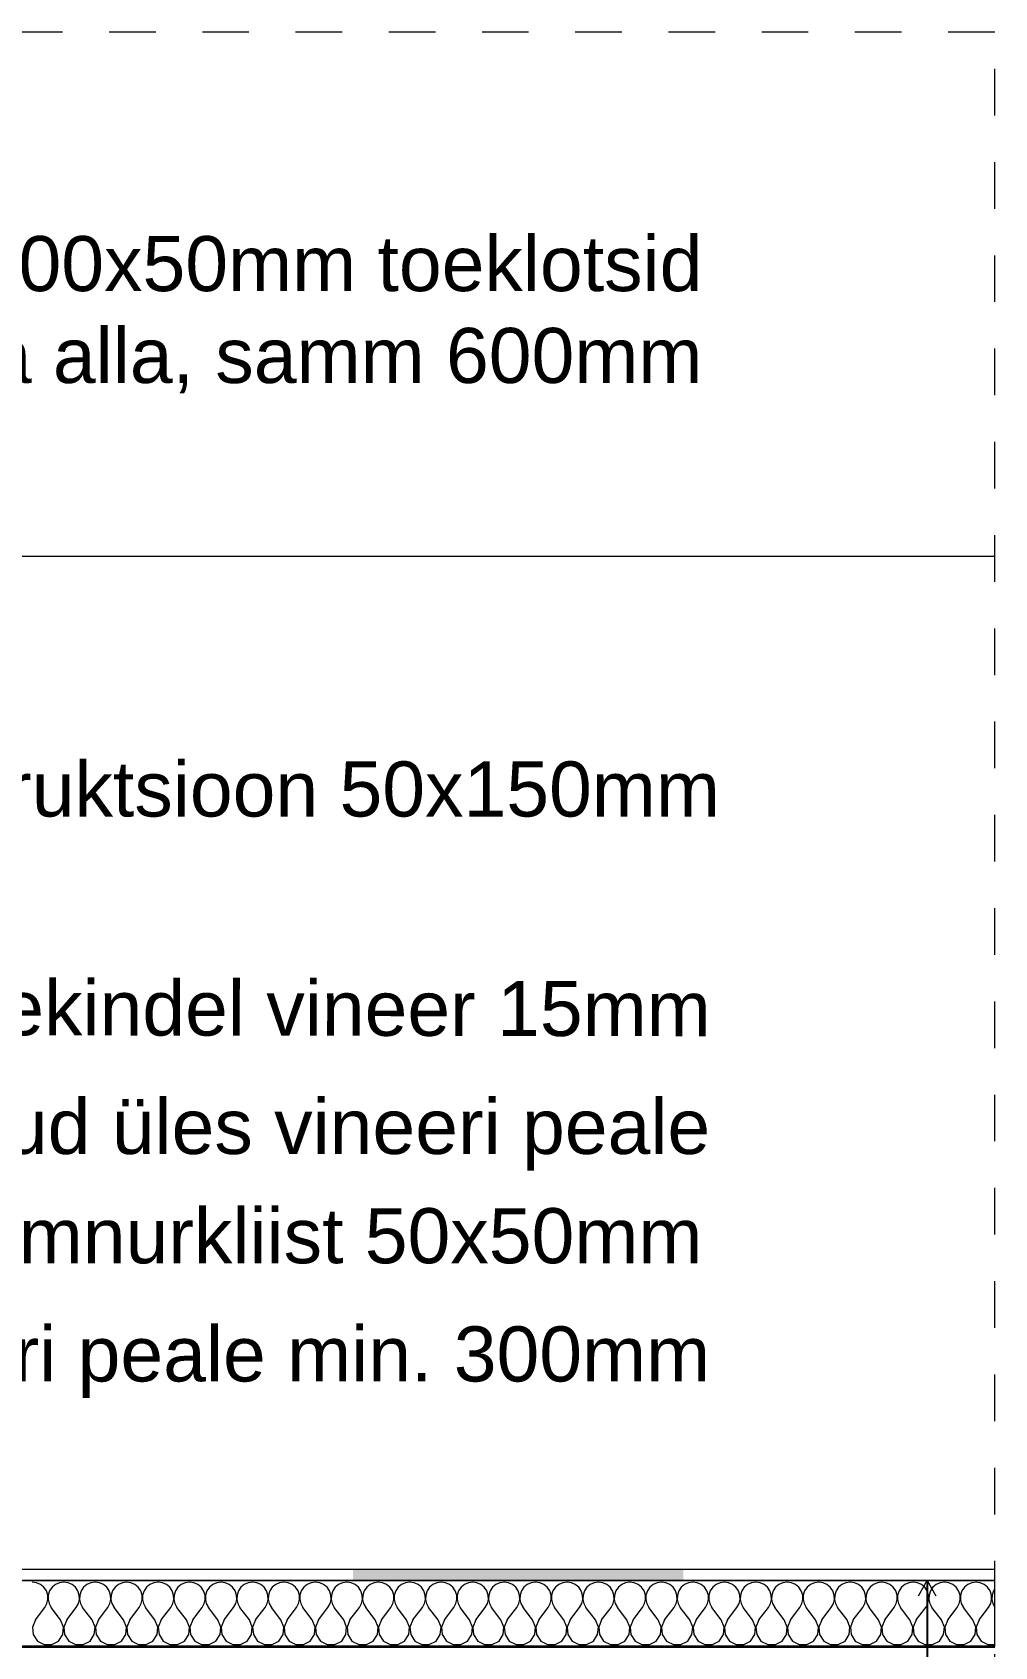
# Model space of a CAD drawing. Header units: millimetres. Extents: x -6345 to -3608, y 2414 to 4738.
# Drawn here: x -4046 to -3608, y 4005 to 4738 of the extents above; entities that cross this region are included whole.
import ezdxf

# ---------------------------------------------------------------- set-up
doc = ezdxf.new("R2010")
doc.units = ezdxf.units.MM
doc.header["$MEASUREMENT"] = 0
doc.linetypes.add('Dashed', pattern=[42.333333, 21.166667, -21.166667])
for name, color, linetype, lineweight in [('0_Pen_No__1', 7, 'Continuous', 13), ('Annotation - Label_Pen_No__2', 8, 'Continuous', 15), ('New_0_Pen_No__2', 8, 'Continuous', 15), ('New_Shell - Roof_Pen_No__1', 7, 'Continuous', 13), ('New_Shell - Roof_Pen_No__21', 7, 'Continuous', 35)]:
    doc.layers.add(name, color=color, linetype=linetype, lineweight=lineweight)
doc.layers.add('New_Shell - Roof', color=7, linetype='Continuous')
doc.layers.add('New_Shell - Roof_Pen_No__102', color=7, linetype='Continuous', lineweight=13, true_color=0xcccccc)
doc.styles.add('GENERATED_STYLE_1', font='')
doc.styles.get('GENERATED_STYLE_1').set_extended_font_data('Arial')
doc.dimstyles.new('GENERATED_STYLE__4', dxfattribs={"dimtxt": 0.18, "dimasz": 0.948188, "dimexe": 0.18, "dimexo": 0.0625, "dimgap": 0, "dimtad": 0, "dimtih": 1, "dimtoh": 1, "dimdec": 4, "dimzin": 0, "dimdsep": 46, "dimcen": 0.09, "dimadec": 0, "dimazin": 0, "dimtfac": 1, "dimtdec": 4, "dimtmove": 0, "dimatfit": 3, "dimldrblk": 'ARROWHEAD_5', "dimfxl": 0, "dimtolj": 1, "dimtzin": 0, "dimarcsym": 0})
doc.dimstyles.new('GENERATED_STYLE__5', dxfattribs={"dimtxt": 0.18, "dimasz": 18.24, "dimexe": 0.18, "dimexo": 0.0625, "dimgap": 0, "dimtad": 0, "dimtih": 1, "dimtoh": 1, "dimdec": 4, "dimzin": 0, "dimdsep": 46, "dimcen": 0.09, "dimadec": 0, "dimazin": 0, "dimtfac": 1, "dimtdec": 4, "dimtmove": 0, "dimatfit": 3, "dimldrblk": 'ARROWHEAD_5', "dimfxl": 0, "dimtolj": 1, "dimtzin": 0, "dimarcsym": 0})
doc.dimstyles.new('GENERATED_STYLE__6', dxfattribs={"dimtxt": 0.18, "dimasz": 7.6, "dimexe": 0.18, "dimexo": 0.0625, "dimgap": 0, "dimtad": 0, "dimtih": 1, "dimtoh": 1, "dimdec": 4, "dimzin": 0, "dimdsep": 46, "dimcen": 0.09, "dimadec": 0, "dimazin": 0, "dimtfac": 1, "dimtdec": 4, "dimtmove": 0, "dimatfit": 3, "dimldrblk": 'ARROWHEAD_14', "dimfxl": 0, "dimtolj": 1, "dimtzin": 0, "dimarcsym": 0})

# ---------------------------------------------------------------- blocks, each defined once
blk = doc.blocks.new('*X11')
at = {"layer": 'New_Shell - Roof_Pen_No__1', "color": 7, "linetype": 'Continuous', "lineweight": 13}
for p, q in [((-4043.58, 4034.01), (-4045.53, 4034.29)), ((-4041.78, 4033.22), (-4043.58, 4034.01)), ((-4040.26, 4031.96), (-4041.78, 4033.22)), ((-4039.14, 4030.34), (-4040.26, 4031.96)), ((-4036.52, 4031.96), (-4037.64, 4030.34)), ((-4035, 4033.22), (-4036.52, 4031.96)), ((-4033.2, 4034.01), (-4035, 4033.22)), ((-4031.25, 4034.29), (-4033.2, 4034.01)), ((-4029.29, 4034.01), (-4031.25, 4034.29)), ((-4027.49, 4033.22), (-4029.29, 4034.01)), ((-4025.97, 4031.96), (-4027.49, 4033.22)), ((-4024.86, 4030.34), (-4025.97, 4031.96)), ((-4022.23, 4031.96), (-4023.35, 4030.34)), ((-4020.72, 4033.22), (-4022.23, 4031.96)), ((-4018.91, 4034.01), (-4020.72, 4033.22)), ((-4016.96, 4034.29), (-4018.91, 4034.01)), ((-4015.01, 4034.01), (-4016.96, 4034.29)), ((-4013.21, 4033.22), (-4015.01, 4034.01)), ((-4011.69, 4031.96), (-4013.21, 4033.22)), ((-4010.57, 4030.34), (-4011.69, 4031.96)), ((-4007.95, 4031.96), (-4009.06, 4030.34)), ((-4006.43, 4033.22), (-4007.95, 4031.96)), ((-4004.63, 4034.01), (-4006.43, 4033.22)), ((-4002.68, 4034.29), (-4004.63, 4034.01)), ((-4000.72, 4034.01), (-4002.68, 4034.29)), ((-3998.92, 4033.22), (-4000.72, 4034.01)), ((-3997.4, 4031.96), (-3998.92, 4033.22)), ((-3996.29, 4030.34), (-3997.4, 4031.96)), ((-3993.66, 4031.96), (-3994.78, 4030.34)), ((-3992.14, 4033.22), (-3993.66, 4031.96)), ((-3990.34, 4034.01), (-3992.14, 4033.22)), ((-3988.39, 4034.29), (-3990.34, 4034.01)), ((-3986.44, 4034.01), (-3988.39, 4034.29)), ((-3984.63, 4033.22), (-3986.44, 4034.01)), ((-3983.12, 4031.96), (-3984.63, 4033.22)), ((-3982, 4030.34), (-3983.12, 4031.96)), ((-3979.38, 4031.96), (-3980.49, 4030.34)), ((-3977.86, 4033.22), (-3979.38, 4031.96)), ((-3976.06, 4034.01), (-3977.86, 4033.22)), ((-3974.1, 4034.29), (-3976.06, 4034.01)), ((-3972.15, 4034.01), (-3974.1, 4034.29)), ((-3970.35, 4033.22), (-3972.15, 4034.01)), ((-3968.83, 4031.96), (-3970.35, 4033.22)), ((-3967.72, 4030.34), (-3968.83, 4031.96)), ((-3965.09, 4031.96), (-3966.21, 4030.34)), ((-3963.57, 4033.22), (-3965.09, 4031.96)), ((-3961.77, 4034.01), (-3963.57, 4033.22)), ((-3959.82, 4034.29), (-3961.77, 4034.01)), ((-3957.87, 4034.01), (-3959.82, 4034.29)), ((-3956.06, 4033.22), (-3957.87, 4034.01)), ((-3954.55, 4031.96), (-3956.06, 4033.22)), ((-3953.43, 4030.34), (-3954.55, 4031.96)), ((-3950.81, 4031.96), (-3951.92, 4030.34)), ((-3949.29, 4033.22), (-3950.81, 4031.96)), ((-3947.48, 4034.01), (-3949.29, 4033.22)), ((-3945.53, 4034.29), (-3947.48, 4034.01)), ((-3943.58, 4034.01), (-3945.53, 4034.29)), ((-3941.78, 4033.22), (-3943.58, 4034.01)), ((-3940.26, 4031.96), (-3941.78, 4033.22)), ((-3939.14, 4030.34), (-3940.26, 4031.96)), ((-3936.52, 4031.96), (-3937.64, 4030.34)), ((-3935, 4033.22), (-3936.52, 4031.96)), ((-3933.2, 4034.01), (-3935, 4033.22)), ((-3931.25, 4034.29), (-3933.2, 4034.01)), ((-3929.29, 4034.01), (-3931.25, 4034.29)), ((-3927.49, 4033.22), (-3929.29, 4034.01)), ((-3925.97, 4031.96), (-3927.49, 4033.22)), ((-3924.86, 4030.34), (-3925.97, 4031.96)), ((-3922.23, 4031.96), (-3923.35, 4030.34)), ((-3920.72, 4033.22), (-3922.23, 4031.96)), ((-3918.91, 4034.01), (-3920.72, 4033.22)), ((-3916.96, 4034.29), (-3918.91, 4034.01)), ((-3915.01, 4034.01), (-3916.96, 4034.29)), ((-3913.21, 4033.22), (-3915.01, 4034.01)), ((-3911.69, 4031.96), (-3913.21, 4033.22)), ((-3910.57, 4030.34), (-3911.69, 4031.96)), ((-3907.95, 4031.96), (-3909.06, 4030.34)), ((-3906.43, 4033.22), (-3907.95, 4031.96)), ((-3904.63, 4034.01), (-3906.43, 4033.22)), ((-3902.68, 4034.29), (-3904.63, 4034.01)), ((-3900.72, 4034.01), (-3902.68, 4034.29)), ((-3898.92, 4033.22), (-3900.72, 4034.01)), ((-3897.4, 4031.96), (-3898.92, 4033.22)), ((-3896.29, 4030.34), (-3897.4, 4031.96)), ((-3893.66, 4031.96), (-3894.78, 4030.34)), ((-3892.14, 4033.22), (-3893.66, 4031.96)), ((-3890.34, 4034.01), (-3892.14, 4033.22)), ((-3888.39, 4034.29), (-3890.34, 4034.01)), ((-3886.44, 4034.01), (-3888.39, 4034.29)), ((-3884.63, 4033.22), (-3886.44, 4034.01)), ((-3883.12, 4031.96), (-3884.63, 4033.22)), ((-3882, 4030.34), (-3883.12, 4031.96)), ((-3879.38, 4031.96), (-3880.49, 4030.34)), ((-3877.86, 4033.22), (-3879.38, 4031.96)), ((-3876.06, 4034.01), (-3877.86, 4033.22)), ((-3874.1, 4034.29), (-3876.06, 4034.01)), ((-3872.15, 4034.01), (-3874.1, 4034.29)), ((-3870.35, 4033.22), (-3872.15, 4034.01)), ((-3868.83, 4031.96), (-3870.35, 4033.22)), ((-3867.72, 4030.34), (-3868.83, 4031.96)), ((-3865.09, 4031.96), (-3866.21, 4030.34)), ((-3863.57, 4033.22), (-3865.09, 4031.96)), ((-3861.77, 4034.01), (-3863.57, 4033.22)), ((-3859.82, 4034.29), (-3861.77, 4034.01)), ((-3857.87, 4034.01), (-3859.82, 4034.29)), ((-3856.06, 4033.22), (-3857.87, 4034.01)), ((-3854.55, 4031.96), (-3856.06, 4033.22)), ((-3853.43, 4030.34), (-3854.55, 4031.96)), ((-3850.81, 4031.96), (-3851.92, 4030.34)), ((-3849.29, 4033.22), (-3850.81, 4031.96)), ((-3847.48, 4034.01), (-3849.29, 4033.22)), ((-3845.53, 4034.29), (-3847.48, 4034.01)), ((-3843.58, 4034.01), (-3845.53, 4034.29)), ((-3841.78, 4033.22), (-3843.58, 4034.01)), ((-3840.26, 4031.96), (-3841.78, 4033.22)), ((-3839.14, 4030.34), (-3840.26, 4031.96)), ((-3836.52, 4031.96), (-3837.64, 4030.34)), ((-3835, 4033.22), (-3836.52, 4031.96)), ((-3833.2, 4034.01), (-3835, 4033.22)), ((-3831.25, 4034.29), (-3833.2, 4034.01)), ((-3829.29, 4034.01), (-3831.25, 4034.29)), ((-3827.49, 4033.22), (-3829.29, 4034.01)), ((-3825.97, 4031.96), (-3827.49, 4033.22)), ((-3824.86, 4030.34), (-3825.97, 4031.96)), ((-3822.23, 4031.96), (-3823.35, 4030.34)), ((-3820.72, 4033.22), (-3822.23, 4031.96)), ((-3818.91, 4034.01), (-3820.72, 4033.22)), ((-3816.96, 4034.29), (-3818.91, 4034.01)), ((-3815.01, 4034.01), (-3816.96, 4034.29)), ((-3813.21, 4033.22), (-3815.01, 4034.01)), ((-3811.69, 4031.96), (-3813.21, 4033.22)), ((-3810.57, 4030.34), (-3811.69, 4031.96)), ((-3807.95, 4031.96), (-3809.06, 4030.34)), ((-3806.43, 4033.22), (-3807.95, 4031.96)), ((-3804.63, 4034.01), (-3806.43, 4033.22)), ((-3802.68, 4034.29), (-3804.63, 4034.01)), ((-3800.72, 4034.01), (-3802.68, 4034.29)), ((-3798.92, 4033.22), (-3800.72, 4034.01)), ((-3797.4, 4031.96), (-3798.92, 4033.22)), ((-3796.29, 4030.34), (-3797.4, 4031.96)), ((-3793.66, 4031.96), (-3794.78, 4030.34)), ((-3792.14, 4033.22), (-3793.66, 4031.96)), ((-3790.34, 4034.01), (-3792.14, 4033.22)), ((-3788.39, 4034.29), (-3790.34, 4034.01)), ((-3786.44, 4034.01), (-3788.39, 4034.29)), ((-3784.63, 4033.22), (-3786.44, 4034.01)), ((-3783.12, 4031.96), (-3784.63, 4033.22)), ((-3782, 4030.34), (-3783.12, 4031.96)), ((-3779.38, 4031.96), (-3780.49, 4030.34)), ((-3777.86, 4033.22), (-3779.38, 4031.96)), ((-3776.06, 4034.01), (-3777.86, 4033.22)), ((-3774.1, 4034.29), (-3776.06, 4034.01)), ((-3772.15, 4034.01), (-3774.1, 4034.29)), ((-3770.35, 4033.22), (-3772.15, 4034.01)), ((-3768.83, 4031.96), (-3770.35, 4033.22)), ((-3767.72, 4030.34), (-3768.83, 4031.96)), ((-3765.09, 4031.96), (-3766.21, 4030.34)), ((-3763.57, 4033.22), (-3765.09, 4031.96)), ((-3761.77, 4034.01), (-3763.57, 4033.22)), ((-3759.82, 4034.29), (-3761.77, 4034.01)), ((-3757.87, 4034.01), (-3759.82, 4034.29)), ((-3756.06, 4033.22), (-3757.87, 4034.01)), ((-3754.55, 4031.96), (-3756.06, 4033.22)), ((-3753.43, 4030.34), (-3754.55, 4031.96)), ((-3750.81, 4031.96), (-3751.92, 4030.34)), ((-3749.29, 4033.22), (-3750.81, 4031.96)), ((-3747.48, 4034.01), (-3749.29, 4033.22)), ((-3745.53, 4034.29), (-3747.48, 4034.01)), ((-3743.58, 4034.01), (-3745.53, 4034.29)), ((-3741.78, 4033.22), (-3743.58, 4034.01)), ((-3740.26, 4031.96), (-3741.78, 4033.22)), ((-3739.14, 4030.34), (-3740.26, 4031.96)), ((-3736.52, 4031.96), (-3737.64, 4030.34)), ((-3735, 4033.22), (-3736.52, 4031.96)), ((-3733.2, 4034.01), (-3735, 4033.22)), ((-3731.25, 4034.29), (-3733.2, 4034.01)), ((-3729.29, 4034.01), (-3731.25, 4034.29)), ((-3727.49, 4033.22), (-3729.29, 4034.01)), ((-3725.97, 4031.96), (-3727.49, 4033.22)), ((-3724.86, 4030.34), (-3725.97, 4031.96)), ((-3722.23, 4031.96), (-3723.35, 4030.34)), ((-3720.72, 4033.22), (-3722.23, 4031.96)), ((-3718.91, 4034.01), (-3720.72, 4033.22)), ((-3716.96, 4034.29), (-3718.91, 4034.01)), ((-3715.01, 4034.01), (-3716.96, 4034.29)), ((-3713.21, 4033.22), (-3715.01, 4034.01)), ((-3711.69, 4031.96), (-3713.21, 4033.22)), ((-3710.57, 4030.34), (-3711.69, 4031.96)), ((-3707.95, 4031.96), (-3709.06, 4030.34)), ((-3706.43, 4033.22), (-3707.95, 4031.96)), ((-3704.63, 4034.01), (-3706.43, 4033.22)), ((-3702.68, 4034.29), (-3704.63, 4034.01)), ((-3700.72, 4034.01), (-3702.68, 4034.29)), ((-3698.92, 4033.22), (-3700.72, 4034.01)), ((-3697.4, 4031.96), (-3698.92, 4033.22)), ((-3696.29, 4030.34), (-3697.4, 4031.96)), ((-3693.66, 4031.96), (-3694.78, 4030.34)), ((-3692.14, 4033.22), (-3693.66, 4031.96)), ((-3690.34, 4034.01), (-3692.14, 4033.22)), ((-3688.39, 4034.29), (-3690.34, 4034.01)), ((-3686.44, 4034.01), (-3688.39, 4034.29)), ((-3684.63, 4033.22), (-3686.44, 4034.01)), ((-3683.12, 4031.96), (-3684.63, 4033.22)), ((-3682, 4030.34), (-3683.12, 4031.96)), ((-3679.38, 4031.96), (-3680.49, 4030.34)), ((-3677.86, 4033.22), (-3679.38, 4031.96)), ((-3676.06, 4034.01), (-3677.86, 4033.22)), ((-3674.1, 4034.29), (-3676.06, 4034.01)), ((-3672.15, 4034.01), (-3674.1, 4034.29)), ((-3670.35, 4033.22), (-3672.15, 4034.01)), ((-3668.83, 4031.96), (-3670.35, 4033.22)), ((-3667.72, 4030.34), (-3668.83, 4031.96)), ((-3665.09, 4031.96), (-3666.21, 4030.34)), ((-3663.57, 4033.22), (-3665.09, 4031.96)), ((-3661.77, 4034.01), (-3663.57, 4033.22)), ((-3659.82, 4034.29), (-3661.77, 4034.01)), ((-3657.87, 4034.01), (-3659.82, 4034.29)), ((-3656.06, 4033.22), (-3657.87, 4034.01)), ((-3654.55, 4031.96), (-3656.06, 4033.22)), ((-3653.43, 4030.34), (-3654.55, 4031.96)), ((-3650.81, 4031.96), (-3651.92, 4030.34)), ((-3649.29, 4033.22), (-3650.81, 4031.96)), ((-3647.48, 4034.01), (-3649.29, 4033.22)), ((-3645.53, 4034.29), (-3647.48, 4034.01)), ((-3643.58, 4034.01), (-3645.53, 4034.29)), ((-3641.78, 4033.22), (-3643.58, 4034.01)), ((-3640.26, 4031.96), (-3641.78, 4033.22)), ((-3639.14, 4030.34), (-3640.26, 4031.96)), ((-3636.52, 4031.96), (-3637.64, 4030.34)), ((-3635, 4033.22), (-3636.52, 4031.96)), ((-3633.2, 4034.01), (-3635, 4033.22)), ((-3631.25, 4034.29), (-3633.2, 4034.01)), ((-3629.29, 4034.01), (-3631.25, 4034.29)), ((-3627.49, 4033.22), (-3629.29, 4034.01)), ((-3625.97, 4031.96), (-3627.49, 4033.22)), ((-3624.86, 4030.34), (-3625.97, 4031.96)), ((-3622.23, 4031.96), (-3623.35, 4030.34)), ((-3620.72, 4033.22), (-3622.23, 4031.96)), ((-3618.91, 4034.01), (-3620.72, 4033.22)), ((-3616.96, 4034.29), (-3618.91, 4034.01)), ((-3615.01, 4034.01), (-3616.96, 4034.29)), ((-3613.21, 4033.22), (-3615.01, 4034.01)), ((-3611.69, 4031.96), (-3613.21, 4033.22)), ((-3610.57, 4030.34), (-3611.69, 4031.96)), ((-3608.46, 4031.21), (-3609.06, 4030.34)), ((-4039.82, 4022.86), (-4038.86, 4024.58)), ((-4038.51, 4028.47), (-4039.14, 4030.34)), ((-4038.86, 4024.58), (-4038.42, 4026.5)), ((-4038.42, 4026.5), (-4038.51, 4028.47)), ((-4038.27, 4028.47), (-4038.36, 4026.5)), ((-4038.36, 4026.5), (-4037.91, 4024.58)), ((-4037.64, 4030.34), (-4038.27, 4028.47)), ((-4037.91, 4024.58), (-4036.96, 4022.86)), ((-4025.53, 4022.86), (-4024.58, 4024.58)), ((-4024.23, 4028.47), (-4024.86, 4030.34)), ((-4024.58, 4024.58), (-4024.13, 4026.5)), ((-4024.13, 4026.5), (-4024.23, 4028.47)), ((-4023.98, 4028.47), (-4024.07, 4026.5)), ((-4024.07, 4026.5), (-4023.63, 4024.58)), ((-4023.35, 4030.34), (-4023.98, 4028.47)), ((-4023.63, 4024.58), (-4022.68, 4022.86)), ((-4011.25, 4022.86), (-4010.29, 4024.58)), ((-4009.94, 4028.47), (-4010.57, 4030.34)), ((-4010.29, 4024.58), (-4009.85, 4026.5)), ((-4009.85, 4026.5), (-4009.94, 4028.47)), ((-4009.69, 4028.47), (-4009.79, 4026.5)), ((-4009.79, 4026.5), (-4009.34, 4024.58)), ((-4009.06, 4030.34), (-4009.69, 4028.47)), ((-4009.34, 4024.58), (-4008.39, 4022.86)), ((-3996.96, 4022.86), (-3996.01, 4024.58)), ((-3995.66, 4028.47), (-3996.29, 4030.34)), ((-3996.01, 4024.58), (-3995.56, 4026.5)), ((-3995.56, 4026.5), (-3995.66, 4028.47)), ((-3995.41, 4028.47), (-3995.5, 4026.5)), ((-3995.5, 4026.5), (-3995.06, 4024.58)), ((-3994.78, 4030.34), (-3995.41, 4028.47)), ((-3995.06, 4024.58), (-3994.1, 4022.86)), ((-3982.68, 4022.86), (-3981.72, 4024.58)), ((-3981.37, 4028.47), (-3982, 4030.34)), ((-3981.72, 4024.58), (-3981.28, 4026.5)), ((-3981.28, 4026.5), (-3981.37, 4028.47)), ((-3981.12, 4028.47), (-3981.22, 4026.5)), ((-3981.22, 4026.5), (-3980.77, 4024.58)), ((-3980.49, 4030.34), (-3981.12, 4028.47)), ((-3980.77, 4024.58), (-3979.82, 4022.86)), ((-3968.39, 4022.86), (-3967.44, 4024.58)), ((-3967.09, 4028.47), (-3967.72, 4030.34)), ((-3967.44, 4024.58), (-3966.99, 4026.5)), ((-3966.99, 4026.5), (-3967.09, 4028.47)), ((-3966.84, 4028.47), (-3966.93, 4026.5)), ((-3966.93, 4026.5), (-3966.49, 4024.58)), ((-3966.21, 4030.34), (-3966.84, 4028.47)), ((-3966.49, 4024.58), (-3965.53, 4022.86)), ((-3954.1, 4022.86), (-3953.15, 4024.58)), ((-3952.8, 4028.47), (-3953.43, 4030.34)), ((-3953.15, 4024.58), (-3952.7, 4026.5)), ((-3952.7, 4026.5), (-3952.8, 4028.47)), ((-3952.55, 4028.47), (-3952.65, 4026.5)), ((-3952.65, 4026.5), (-3952.2, 4024.58)), ((-3951.92, 4030.34), (-3952.55, 4028.47)), ((-3952.2, 4024.58), (-3951.25, 4022.86)), ((-3939.82, 4022.86), (-3938.86, 4024.58)), ((-3938.51, 4028.47), (-3939.14, 4030.34)), ((-3938.86, 4024.58), (-3938.42, 4026.5)), ((-3938.42, 4026.5), (-3938.51, 4028.47)), ((-3938.27, 4028.47), (-3938.36, 4026.5)), ((-3938.36, 4026.5), (-3937.91, 4024.58)), ((-3937.64, 4030.34), (-3938.27, 4028.47)), ((-3937.91, 4024.58), (-3936.96, 4022.86)), ((-3925.53, 4022.86), (-3924.58, 4024.58)), ((-3924.23, 4028.47), (-3924.86, 4030.34)), ((-3924.58, 4024.58), (-3924.13, 4026.5)), ((-3924.13, 4026.5), (-3924.23, 4028.47)), ((-3923.98, 4028.47), (-3924.07, 4026.5)), ((-3924.07, 4026.5), (-3923.63, 4024.58)), ((-3923.35, 4030.34), (-3923.98, 4028.47)), ((-3923.63, 4024.58), (-3922.68, 4022.86)), ((-3911.25, 4022.86), (-3910.29, 4024.58)), ((-3909.94, 4028.47), (-3910.57, 4030.34)), ((-3910.29, 4024.58), (-3909.85, 4026.5)), ((-3909.85, 4026.5), (-3909.94, 4028.47)), ((-3909.69, 4028.47), (-3909.79, 4026.5)), ((-3909.79, 4026.5), (-3909.34, 4024.58)), ((-3909.06, 4030.34), (-3909.69, 4028.47)), ((-3909.34, 4024.58), (-3908.39, 4022.86)), ((-3896.96, 4022.86), (-3896.01, 4024.58)), ((-3895.66, 4028.47), (-3896.29, 4030.34)), ((-3896.01, 4024.58), (-3895.56, 4026.5)), ((-3895.56, 4026.5), (-3895.66, 4028.47)), ((-3895.41, 4028.47), (-3895.5, 4026.5)), ((-3895.5, 4026.5), (-3895.06, 4024.58)), ((-3894.78, 4030.34), (-3895.41, 4028.47)), ((-3895.06, 4024.58), (-3894.1, 4022.86)), ((-3882.68, 4022.86), (-3881.72, 4024.58)), ((-3881.37, 4028.47), (-3882, 4030.34)), ((-3881.72, 4024.58), (-3881.28, 4026.5)), ((-3881.28, 4026.5), (-3881.37, 4028.47)), ((-3881.12, 4028.47), (-3881.22, 4026.5)), ((-3881.22, 4026.5), (-3880.77, 4024.58)), ((-3880.49, 4030.34), (-3881.12, 4028.47)), ((-3880.77, 4024.58), (-3879.82, 4022.86)), ((-3868.39, 4022.86), (-3867.44, 4024.58)), ((-3867.09, 4028.47), (-3867.72, 4030.34)), ((-3867.44, 4024.58), (-3866.99, 4026.5)), ((-3866.99, 4026.5), (-3867.09, 4028.47)), ((-3866.84, 4028.47), (-3866.93, 4026.5)), ((-3866.93, 4026.5), (-3866.49, 4024.58)), ((-3866.21, 4030.34), (-3866.84, 4028.47)), ((-3866.49, 4024.58), (-3865.53, 4022.86)), ((-3854.1, 4022.86), (-3853.15, 4024.58)), ((-3852.8, 4028.47), (-3853.43, 4030.34)), ((-3853.15, 4024.58), (-3852.7, 4026.5)), ((-3852.7, 4026.5), (-3852.8, 4028.47)), ((-3852.55, 4028.47), (-3852.65, 4026.5)), ((-3852.65, 4026.5), (-3852.2, 4024.58)), ((-3851.92, 4030.34), (-3852.55, 4028.47)), ((-3852.2, 4024.58), (-3851.25, 4022.86)), ((-3839.82, 4022.86), (-3838.86, 4024.58)), ((-3838.51, 4028.47), (-3839.14, 4030.34)), ((-3838.86, 4024.58), (-3838.42, 4026.5)), ((-3838.42, 4026.5), (-3838.51, 4028.47)), ((-3838.27, 4028.47), (-3838.36, 4026.5)), ((-3838.36, 4026.5), (-3837.91, 4024.58)), ((-3837.64, 4030.34), (-3838.27, 4028.47)), ((-3837.91, 4024.58), (-3836.96, 4022.86)), ((-3825.53, 4022.86), (-3824.58, 4024.58)), ((-3824.23, 4028.47), (-3824.86, 4030.34)), ((-3824.58, 4024.58), (-3824.13, 4026.5)), ((-3824.13, 4026.5), (-3824.23, 4028.47)), ((-3823.98, 4028.47), (-3824.07, 4026.5)), ((-3824.07, 4026.5), (-3823.63, 4024.58)), ((-3823.35, 4030.34), (-3823.98, 4028.47)), ((-3823.63, 4024.58), (-3822.68, 4022.86)), ((-3811.25, 4022.86), (-3810.29, 4024.58)), ((-3809.94, 4028.47), (-3810.57, 4030.34)), ((-3810.29, 4024.58), (-3809.85, 4026.5)), ((-3809.85, 4026.5), (-3809.94, 4028.47)), ((-3809.69, 4028.47), (-3809.79, 4026.5)), ((-3809.79, 4026.5), (-3809.34, 4024.58)), ((-3809.06, 4030.34), (-3809.69, 4028.47)), ((-3809.34, 4024.58), (-3808.39, 4022.86)), ((-3796.96, 4022.86), (-3796.01, 4024.58)), ((-3795.66, 4028.47), (-3796.29, 4030.34)), ((-3796.01, 4024.58), (-3795.56, 4026.5)), ((-3795.56, 4026.5), (-3795.66, 4028.47)), ((-3795.41, 4028.47), (-3795.5, 4026.5)), ((-3795.5, 4026.5), (-3795.06, 4024.58)), ((-3794.78, 4030.34), (-3795.41, 4028.47)), ((-3795.06, 4024.58), (-3794.1, 4022.86)), ((-3782.68, 4022.86), (-3781.72, 4024.58)), ((-3781.37, 4028.47), (-3782, 4030.34)), ((-3781.72, 4024.58), (-3781.28, 4026.5)), ((-3781.28, 4026.5), (-3781.37, 4028.47)), ((-3781.12, 4028.47), (-3781.22, 4026.5)), ((-3781.22, 4026.5), (-3780.77, 4024.58)), ((-3780.49, 4030.34), (-3781.12, 4028.47)), ((-3780.77, 4024.58), (-3779.82, 4022.86)), ((-3768.39, 4022.86), (-3767.44, 4024.58)), ((-3767.09, 4028.47), (-3767.72, 4030.34)), ((-3767.44, 4024.58), (-3766.99, 4026.5)), ((-3766.99, 4026.5), (-3767.09, 4028.47)), ((-3766.84, 4028.47), (-3766.93, 4026.5)), ((-3766.93, 4026.5), (-3766.49, 4024.58)), ((-3766.21, 4030.34), (-3766.84, 4028.47)), ((-3766.49, 4024.58), (-3765.53, 4022.86)), ((-3754.1, 4022.86), (-3753.15, 4024.58)), ((-3752.8, 4028.47), (-3753.43, 4030.34)), ((-3753.15, 4024.58), (-3752.7, 4026.5)), ((-3752.7, 4026.5), (-3752.8, 4028.47)), ((-3752.55, 4028.47), (-3752.65, 4026.5)), ((-3752.65, 4026.5), (-3752.2, 4024.58)), ((-3751.92, 4030.34), (-3752.55, 4028.47)), ((-3752.2, 4024.58), (-3751.25, 4022.86)), ((-3739.82, 4022.86), (-3738.86, 4024.58)), ((-3738.51, 4028.47), (-3739.14, 4030.34)), ((-3738.86, 4024.58), (-3738.42, 4026.5)), ((-3738.42, 4026.5), (-3738.51, 4028.47)), ((-3738.27, 4028.47), (-3738.36, 4026.5)), ((-3738.36, 4026.5), (-3737.91, 4024.58)), ((-3737.64, 4030.34), (-3738.27, 4028.47)), ((-3737.91, 4024.58), (-3736.96, 4022.86)), ((-3725.53, 4022.86), (-3724.58, 4024.58)), ((-3724.23, 4028.47), (-3724.86, 4030.34)), ((-3724.58, 4024.58), (-3724.13, 4026.5)), ((-3724.13, 4026.5), (-3724.23, 4028.47)), ((-3723.98, 4028.47), (-3724.07, 4026.5)), ((-3724.07, 4026.5), (-3723.63, 4024.58)), ((-3723.35, 4030.34), (-3723.98, 4028.47)), ((-3723.63, 4024.58), (-3722.68, 4022.86)), ((-3711.25, 4022.86), (-3710.29, 4024.58)), ((-3709.94, 4028.47), (-3710.57, 4030.34)), ((-3710.29, 4024.58), (-3709.85, 4026.5)), ((-3709.85, 4026.5), (-3709.94, 4028.47)), ((-3709.69, 4028.47), (-3709.79, 4026.5)), ((-3709.79, 4026.5), (-3709.34, 4024.58)), ((-3709.06, 4030.34), (-3709.69, 4028.47)), ((-3709.34, 4024.58), (-3708.39, 4022.86)), ((-3696.96, 4022.86), (-3696.01, 4024.58)), ((-3695.66, 4028.47), (-3696.29, 4030.34)), ((-3696.01, 4024.58), (-3695.56, 4026.5)), ((-3695.56, 4026.5), (-3695.66, 4028.47)), ((-3695.41, 4028.47), (-3695.5, 4026.5)), ((-3695.5, 4026.5), (-3695.06, 4024.58)), ((-3694.78, 4030.34), (-3695.41, 4028.47)), ((-3695.06, 4024.58), (-3694.1, 4022.86)), ((-3682.68, 4022.86), (-3681.72, 4024.58)), ((-3681.37, 4028.47), (-3682, 4030.34)), ((-3681.72, 4024.58), (-3681.28, 4026.5)), ((-3681.28, 4026.5), (-3681.37, 4028.47)), ((-3681.12, 4028.47), (-3681.22, 4026.5)), ((-3681.22, 4026.5), (-3680.77, 4024.58)), ((-3680.49, 4030.34), (-3681.12, 4028.47)), ((-3680.77, 4024.58), (-3679.82, 4022.86)), ((-3668.39, 4022.86), (-3667.44, 4024.58)), ((-3667.09, 4028.47), (-3667.72, 4030.34)), ((-3667.44, 4024.58), (-3666.99, 4026.5)), ((-3666.99, 4026.5), (-3667.09, 4028.47)), ((-3666.84, 4028.47), (-3666.93, 4026.5)), ((-3666.93, 4026.5), (-3666.49, 4024.58)), ((-3666.21, 4030.34), (-3666.84, 4028.47)), ((-3666.49, 4024.58), (-3665.53, 4022.86)), ((-3654.1, 4022.86), (-3653.15, 4024.58)), ((-3652.8, 4028.47), (-3653.43, 4030.34)), ((-3653.15, 4024.58), (-3652.7, 4026.5)), ((-3652.7, 4026.5), (-3652.8, 4028.47)), ((-3652.55, 4028.47), (-3652.65, 4026.5)), ((-3652.65, 4026.5), (-3652.2, 4024.58)), ((-3651.92, 4030.34), (-3652.55, 4028.47)), ((-3652.2, 4024.58), (-3651.25, 4022.86)), ((-3639.82, 4022.86), (-3638.86, 4024.58)), ((-3638.51, 4028.47), (-3639.14, 4030.34)), ((-3638.86, 4024.58), (-3638.42, 4026.5)), ((-3638.42, 4026.5), (-3638.51, 4028.47)), ((-3638.27, 4028.47), (-3638.36, 4026.5)), ((-3638.36, 4026.5), (-3637.91, 4024.58)), ((-3637.64, 4030.34), (-3638.27, 4028.47)), ((-3637.91, 4024.58), (-3636.96, 4022.86)), ((-3625.53, 4022.86), (-3624.58, 4024.58)), ((-3624.23, 4028.47), (-3624.86, 4030.34)), ((-3624.58, 4024.58), (-3624.13, 4026.5)), ((-3624.13, 4026.5), (-3624.23, 4028.47)), ((-3623.98, 4028.47), (-3624.07, 4026.5)), ((-3624.07, 4026.5), (-3623.63, 4024.58)), ((-3623.35, 4030.34), (-3623.98, 4028.47)), ((-3623.63, 4024.58), (-3622.68, 4022.86)), ((-3611.25, 4022.86), (-3610.29, 4024.58)), ((-3609.94, 4028.47), (-3610.57, 4030.34)), ((-3610.29, 4024.58), (-3609.85, 4026.5)), ((-3609.85, 4026.5), (-3609.94, 4028.47)), ((-3609.69, 4028.47), (-3609.79, 4026.5)), ((-3609.79, 4026.5), (-3609.34, 4024.58)), ((-3609.06, 4030.34), (-3609.69, 4028.47)), ((-3609.34, 4024.58), (-3608.46, 4022.99)), ((-4044.1, 4017.14), (-4045.45, 4013.93)), ((-4044.1, 4017.14), (-4039.82, 4022.86)), ((-4032.68, 4017.14), (-4036.96, 4022.86)), ((-4031.33, 4013.93), (-4032.68, 4017.14)), ((-4029.82, 4017.14), (-4031.16, 4013.93)), ((-4029.82, 4017.14), (-4025.53, 4022.86)), ((-4018.39, 4017.14), (-4022.68, 4022.86)), ((-4017.04, 4013.93), (-4018.39, 4017.14)), ((-4015.53, 4017.14), (-4016.88, 4013.93)), ((-4015.53, 4017.14), (-4011.25, 4022.86)), ((-4004.1, 4017.14), (-4008.39, 4022.86)), ((-4002.76, 4013.93), (-4004.1, 4017.14)), ((-4001.25, 4017.14), (-4002.59, 4013.93)), ((-4001.25, 4017.14), (-3996.96, 4022.86)), ((-3989.82, 4017.14), (-3994.1, 4022.86)), ((-3988.47, 4013.93), (-3989.82, 4017.14)), ((-3986.96, 4017.14), (-3988.31, 4013.93)), ((-3986.96, 4017.14), (-3982.68, 4022.86)), ((-3975.53, 4017.14), (-3979.82, 4022.86)), ((-3974.19, 4013.93), (-3975.53, 4017.14)), ((-3972.68, 4017.14), (-3974.02, 4013.93)), ((-3972.68, 4017.14), (-3968.39, 4022.86)), ((-3961.25, 4017.14), (-3965.53, 4022.86)), ((-3959.9, 4013.93), (-3961.25, 4017.14)), ((-3958.39, 4017.14), (-3959.74, 4013.93)), ((-3958.39, 4017.14), (-3954.1, 4022.86)), ((-3946.96, 4017.14), (-3951.25, 4022.86)), ((-3945.61, 4013.93), (-3946.96, 4017.14)), ((-3944.1, 4017.14), (-3945.45, 4013.93)), ((-3944.1, 4017.14), (-3939.82, 4022.86)), ((-3932.68, 4017.14), (-3936.96, 4022.86)), ((-3931.33, 4013.93), (-3932.68, 4017.14)), ((-3929.82, 4017.14), (-3931.16, 4013.93)), ((-3929.82, 4017.14), (-3925.53, 4022.86)), ((-3918.39, 4017.14), (-3922.68, 4022.86)), ((-3917.04, 4013.93), (-3918.39, 4017.14)), ((-3915.53, 4017.14), (-3916.88, 4013.93)), ((-3915.53, 4017.14), (-3911.25, 4022.86)), ((-3904.1, 4017.14), (-3908.39, 4022.86)), ((-3902.76, 4013.93), (-3904.1, 4017.14)), ((-3901.25, 4017.14), (-3902.59, 4013.93)), ((-3901.25, 4017.14), (-3896.96, 4022.86)), ((-3889.82, 4017.14), (-3894.1, 4022.86)), ((-3888.47, 4013.93), (-3889.82, 4017.14)), ((-3886.96, 4017.14), (-3888.31, 4013.93)), ((-3886.96, 4017.14), (-3882.68, 4022.86)), ((-3875.53, 4017.14), (-3879.82, 4022.86)), ((-3874.19, 4013.93), (-3875.53, 4017.14)), ((-3872.68, 4017.14), (-3874.02, 4013.93)), ((-3872.68, 4017.14), (-3868.39, 4022.86)), ((-3861.25, 4017.14), (-3865.53, 4022.86)), ((-3859.9, 4013.93), (-3861.25, 4017.14)), ((-3858.39, 4017.14), (-3859.74, 4013.93)), ((-3858.39, 4017.14), (-3854.1, 4022.86)), ((-3846.96, 4017.14), (-3851.25, 4022.86)), ((-3845.61, 4013.93), (-3846.96, 4017.14)), ((-3844.1, 4017.14), (-3845.45, 4013.93)), ((-3844.1, 4017.14), (-3839.82, 4022.86)), ((-3832.68, 4017.14), (-3836.96, 4022.86)), ((-3831.33, 4013.93), (-3832.68, 4017.14)), ((-3829.82, 4017.14), (-3831.16, 4013.93)), ((-3829.82, 4017.14), (-3825.53, 4022.86)), ((-3818.39, 4017.14), (-3822.68, 4022.86)), ((-3817.04, 4013.93), (-3818.39, 4017.14)), ((-3815.53, 4017.14), (-3816.88, 4013.93)), ((-3815.53, 4017.14), (-3811.25, 4022.86)), ((-3804.1, 4017.14), (-3808.39, 4022.86)), ((-3802.76, 4013.93), (-3804.1, 4017.14)), ((-3801.25, 4017.14), (-3802.59, 4013.93)), ((-3801.25, 4017.14), (-3796.96, 4022.86)), ((-3789.82, 4017.14), (-3794.1, 4022.86)), ((-3788.47, 4013.93), (-3789.82, 4017.14)), ((-3786.96, 4017.14), (-3788.31, 4013.93)), ((-3786.96, 4017.14), (-3782.68, 4022.86)), ((-3775.53, 4017.14), (-3779.82, 4022.86)), ((-3774.19, 4013.93), (-3775.53, 4017.14)), ((-3772.68, 4017.14), (-3774.02, 4013.93)), ((-3772.68, 4017.14), (-3768.39, 4022.86)), ((-3761.25, 4017.14), (-3765.53, 4022.86)), ((-3759.9, 4013.93), (-3761.25, 4017.14)), ((-3758.39, 4017.14), (-3759.74, 4013.93)), ((-3758.39, 4017.14), (-3754.1, 4022.86)), ((-3746.96, 4017.14), (-3751.25, 4022.86)), ((-3745.61, 4013.93), (-3746.96, 4017.14)), ((-3744.1, 4017.14), (-3745.45, 4013.93)), ((-3744.1, 4017.14), (-3739.82, 4022.86)), ((-3732.68, 4017.14), (-3736.96, 4022.86)), ((-3731.33, 4013.93), (-3732.68, 4017.14)), ((-3729.82, 4017.14), (-3731.16, 4013.93)), ((-3729.82, 4017.14), (-3725.53, 4022.86)), ((-3718.39, 4017.14), (-3722.68, 4022.86)), ((-3717.04, 4013.93), (-3718.39, 4017.14)), ((-3715.53, 4017.14), (-3716.88, 4013.93)), ((-3715.53, 4017.14), (-3711.25, 4022.86)), ((-3704.1, 4017.14), (-3708.39, 4022.86)), ((-3702.76, 4013.93), (-3704.1, 4017.14)), ((-3701.25, 4017.14), (-3702.59, 4013.93)), ((-3701.25, 4017.14), (-3696.96, 4022.86)), ((-3689.82, 4017.14), (-3694.1, 4022.86)), ((-3688.47, 4013.93), (-3689.82, 4017.14)), ((-3686.96, 4017.14), (-3688.31, 4013.93)), ((-3686.96, 4017.14), (-3682.68, 4022.86)), ((-3675.53, 4017.14), (-3679.82, 4022.86)), ((-3674.19, 4013.93), (-3675.53, 4017.14)), ((-3672.68, 4017.14), (-3674.02, 4013.93)), ((-3672.68, 4017.14), (-3668.39, 4022.86)), ((-3661.25, 4017.14), (-3665.53, 4022.86)), ((-3659.9, 4013.93), (-3661.25, 4017.14)), ((-3658.39, 4017.14), (-3659.74, 4013.93)), ((-3658.39, 4017.14), (-3654.1, 4022.86)), ((-3646.96, 4017.14), (-3651.25, 4022.86)), ((-3645.61, 4013.93), (-3646.96, 4017.14)), ((-3644.1, 4017.14), (-3645.45, 4013.93)), ((-3644.1, 4017.14), (-3639.82, 4022.86)), ((-3632.68, 4017.14), (-3636.96, 4022.86)), ((-3631.33, 4013.93), (-3632.68, 4017.14)), ((-3629.82, 4017.14), (-3631.16, 4013.93)), ((-3629.82, 4017.14), (-3625.53, 4022.86)), ((-3618.39, 4017.14), (-3622.68, 4022.86)), ((-3617.04, 4013.93), (-3618.39, 4017.14)), ((-3615.53, 4017.14), (-3616.88, 4013.93)), ((-3615.53, 4017.14), (-3611.25, 4022.86)), ((-4045.45, 4013.93), (-4045.12, 4010.47)), ((-4045.12, 4010.47), (-4043.2, 4007.57)), ((-4033.58, 4007.57), (-4031.66, 4010.47)), ((-4031.66, 4010.47), (-4031.33, 4013.93)), ((-4031.16, 4013.93), (-4030.84, 4010.47)), ((-4030.84, 4010.47), (-4028.91, 4007.57)), ((-4019.3, 4007.57), (-4017.37, 4010.47)), ((-4017.37, 4010.47), (-4017.04, 4013.93)), ((-4016.88, 4013.93), (-4016.55, 4010.47)), ((-4016.55, 4010.47), (-4014.62, 4007.57)), ((-4005.01, 4007.57), (-4003.09, 4010.47)), ((-4003.09, 4010.47), (-4002.76, 4013.93)), ((-4002.59, 4013.93), (-4002.26, 4010.47)), ((-4002.26, 4010.47), (-4000.34, 4007.57)), ((-3990.73, 4007.57), (-3988.8, 4010.47)), ((-3988.8, 4010.47), (-3988.47, 4013.93)), ((-3988.31, 4013.93), (-3987.98, 4010.47)), ((-3987.98, 4010.47), (-3986.05, 4007.57)), ((-3976.44, 4007.57), (-3974.51, 4010.47)), ((-3974.51, 4010.47), (-3974.19, 4013.93)), ((-3974.02, 4013.93), (-3973.69, 4010.47)), ((-3973.69, 4010.47), (-3971.77, 4007.57)), ((-3962.15, 4007.57), (-3960.23, 4010.47)), ((-3960.23, 4010.47), (-3959.9, 4013.93)), ((-3959.74, 4013.93), (-3959.41, 4010.47)), ((-3959.41, 4010.47), (-3957.48, 4007.57)), ((-3947.87, 4007.57), (-3945.94, 4010.47)), ((-3945.94, 4010.47), (-3945.61, 4013.93)), ((-3945.45, 4013.93), (-3945.12, 4010.47)), ((-3945.12, 4010.47), (-3943.2, 4007.57)), ((-3933.58, 4007.57), (-3931.66, 4010.47)), ((-3931.66, 4010.47), (-3931.33, 4013.93)), ((-3931.16, 4013.93), (-3930.84, 4010.47)), ((-3930.84, 4010.47), (-3928.91, 4007.57)), ((-3919.3, 4007.57), (-3917.37, 4010.47)), ((-3917.37, 4010.47), (-3917.04, 4013.93)), ((-3916.88, 4013.93), (-3916.55, 4010.47)), ((-3916.55, 4010.47), (-3914.62, 4007.57)), ((-3905.01, 4007.57), (-3903.09, 4010.47)), ((-3903.09, 4010.47), (-3902.76, 4013.93)), ((-3902.59, 4013.93), (-3902.26, 4010.47)), ((-3902.26, 4010.47), (-3900.34, 4007.57)), ((-3890.73, 4007.57), (-3888.8, 4010.47)), ((-3888.8, 4010.47), (-3888.47, 4013.93)), ((-3888.31, 4013.93), (-3887.98, 4010.47)), ((-3887.98, 4010.47), (-3886.05, 4007.57)), ((-3876.44, 4007.57), (-3874.51, 4010.47)), ((-3874.51, 4010.47), (-3874.19, 4013.93)), ((-3874.02, 4013.93), (-3873.69, 4010.47)), ((-3873.69, 4010.47), (-3871.77, 4007.57)), ((-3862.15, 4007.57), (-3860.23, 4010.47)), ((-3860.23, 4010.47), (-3859.9, 4013.93)), ((-3859.74, 4013.93), (-3859.41, 4010.47)), ((-3859.41, 4010.47), (-3857.48, 4007.57)), ((-3847.87, 4007.57), (-3845.94, 4010.47)), ((-3845.94, 4010.47), (-3845.61, 4013.93)), ((-3845.45, 4013.93), (-3845.12, 4010.47)), ((-3845.12, 4010.47), (-3843.2, 4007.57)), ((-3833.58, 4007.57), (-3831.66, 4010.47)), ((-3831.66, 4010.47), (-3831.33, 4013.93)), ((-3831.16, 4013.93), (-3830.84, 4010.47)), ((-3830.84, 4010.47), (-3828.91, 4007.57)), ((-3819.3, 4007.57), (-3817.37, 4010.47)), ((-3817.37, 4010.47), (-3817.04, 4013.93)), ((-3816.88, 4013.93), (-3816.55, 4010.47)), ((-3816.55, 4010.47), (-3814.62, 4007.57)), ((-3805.01, 4007.57), (-3803.09, 4010.47)), ((-3803.09, 4010.47), (-3802.76, 4013.93)), ((-3802.59, 4013.93), (-3802.26, 4010.47)), ((-3802.26, 4010.47), (-3800.34, 4007.57)), ((-3790.73, 4007.57), (-3788.8, 4010.47)), ((-3788.8, 4010.47), (-3788.47, 4013.93)), ((-3788.31, 4013.93), (-3787.98, 4010.47)), ((-3787.98, 4010.47), (-3786.05, 4007.57)), ((-3776.44, 4007.57), (-3774.51, 4010.47)), ((-3774.51, 4010.47), (-3774.19, 4013.93)), ((-3774.02, 4013.93), (-3773.69, 4010.47)), ((-3773.69, 4010.47), (-3771.77, 4007.57)), ((-3762.15, 4007.57), (-3760.23, 4010.47)), ((-3760.23, 4010.47), (-3759.9, 4013.93)), ((-3759.74, 4013.93), (-3759.41, 4010.47)), ((-3759.41, 4010.47), (-3757.48, 4007.57)), ((-3747.87, 4007.57), (-3745.94, 4010.47)), ((-3745.94, 4010.47), (-3745.61, 4013.93)), ((-3745.45, 4013.93), (-3745.12, 4010.47)), ((-3745.12, 4010.47), (-3743.2, 4007.57)), ((-3733.58, 4007.57), (-3731.66, 4010.47)), ((-3731.66, 4010.47), (-3731.33, 4013.93)), ((-3731.16, 4013.93), (-3730.84, 4010.47)), ((-3730.84, 4010.47), (-3728.91, 4007.57)), ((-3719.3, 4007.57), (-3717.37, 4010.47)), ((-3717.37, 4010.47), (-3717.04, 4013.93)), ((-3716.88, 4013.93), (-3716.55, 4010.47)), ((-3716.55, 4010.47), (-3714.62, 4007.57)), ((-3705.01, 4007.57), (-3703.09, 4010.47)), ((-3703.09, 4010.47), (-3702.76, 4013.93)), ((-3702.59, 4013.93), (-3702.26, 4010.47)), ((-3702.26, 4010.47), (-3700.34, 4007.57)), ((-3690.73, 4007.57), (-3688.8, 4010.47)), ((-3688.8, 4010.47), (-3688.47, 4013.93)), ((-3688.31, 4013.93), (-3687.98, 4010.47)), ((-3687.98, 4010.47), (-3686.05, 4007.57)), ((-3676.44, 4007.57), (-3674.51, 4010.47)), ((-3674.51, 4010.47), (-3674.19, 4013.93)), ((-3674.02, 4013.93), (-3673.69, 4010.47)), ((-3673.69, 4010.47), (-3671.77, 4007.57)), ((-3662.15, 4007.57), (-3660.23, 4010.47)), ((-3660.23, 4010.47), (-3659.9, 4013.93)), ((-3659.74, 4013.93), (-3659.41, 4010.47)), ((-3659.41, 4010.47), (-3657.48, 4007.57)), ((-3647.87, 4007.57), (-3645.94, 4010.47)), ((-3645.94, 4010.47), (-3645.61, 4013.93)), ((-3645.45, 4013.93), (-3645.12, 4010.47)), ((-3645.12, 4010.47), (-3643.2, 4007.57)), ((-3633.58, 4007.57), (-3631.66, 4010.47)), ((-3631.66, 4010.47), (-3631.33, 4013.93)), ((-3631.16, 4013.93), (-3630.84, 4010.47)), ((-3630.84, 4010.47), (-3628.91, 4007.57)), ((-3619.3, 4007.57), (-3617.37, 4010.47)), ((-3617.37, 4010.47), (-3617.04, 4013.93)), ((-3616.88, 4013.93), (-3616.55, 4010.47)), ((-3616.55, 4010.47), (-3614.62, 4007.57)), ((-4043.2, 4007.57), (-4040.13, 4005.93)), ((-4040.13, 4005.93), (-4036.65, 4005.93)), ((-4036.65, 4005.93), (-4033.58, 4007.57)), ((-4028.91, 4007.57), (-4025.84, 4005.93)), ((-4025.84, 4005.93), (-4022.36, 4005.93)), ((-4022.36, 4005.93), (-4019.3, 4007.57)), ((-4014.62, 4007.57), (-4011.56, 4005.93)), ((-4011.56, 4005.93), (-4008.08, 4005.93)), ((-4008.08, 4005.93), (-4005.01, 4007.57)), ((-4000.34, 4007.57), (-3997.27, 4005.93)), ((-3997.27, 4005.93), (-3993.79, 4005.93)), ((-3993.79, 4005.93), (-3990.73, 4007.57)), ((-3986.05, 4007.57), (-3982.99, 4005.93)), ((-3982.99, 4005.93), (-3979.51, 4005.93)), ((-3979.51, 4005.93), (-3976.44, 4007.57)), ((-3971.77, 4007.57), (-3968.7, 4005.93)), ((-3968.7, 4005.93), (-3965.22, 4005.93)), ((-3965.22, 4005.93), (-3962.15, 4007.57)), ((-3957.48, 4007.57), (-3954.41, 4005.93)), ((-3954.41, 4005.93), (-3950.94, 4005.93)), ((-3950.94, 4005.93), (-3947.87, 4007.57)), ((-3943.2, 4007.57), (-3940.13, 4005.93)), ((-3940.13, 4005.93), (-3936.65, 4005.93)), ((-3936.65, 4005.93), (-3933.58, 4007.57)), ((-3928.91, 4007.57), (-3925.84, 4005.93)), ((-3925.84, 4005.93), (-3922.36, 4005.93)), ((-3922.36, 4005.93), (-3919.3, 4007.57)), ((-3914.62, 4007.57), (-3911.56, 4005.93)), ((-3911.56, 4005.93), (-3908.08, 4005.93)), ((-3908.08, 4005.93), (-3905.01, 4007.57)), ((-3900.34, 4007.57), (-3897.27, 4005.93)), ((-3897.27, 4005.93), (-3893.79, 4005.93)), ((-3893.79, 4005.93), (-3890.73, 4007.57)), ((-3886.05, 4007.57), (-3882.99, 4005.93)), ((-3882.99, 4005.93), (-3879.51, 4005.93)), ((-3879.51, 4005.93), (-3876.44, 4007.57)), ((-3871.77, 4007.57), (-3868.7, 4005.93)), ((-3868.7, 4005.93), (-3865.22, 4005.93)), ((-3865.22, 4005.93), (-3862.15, 4007.57)), ((-3857.48, 4007.57), (-3854.41, 4005.93)), ((-3854.41, 4005.93), (-3850.94, 4005.93)), ((-3850.94, 4005.93), (-3847.87, 4007.57)), ((-3843.2, 4007.57), (-3840.13, 4005.93)), ((-3840.13, 4005.93), (-3836.65, 4005.93)), ((-3836.65, 4005.93), (-3833.58, 4007.57)), ((-3828.91, 4007.57), (-3825.84, 4005.93)), ((-3825.84, 4005.93), (-3822.36, 4005.93)), ((-3822.36, 4005.93), (-3819.3, 4007.57)), ((-3814.62, 4007.57), (-3811.56, 4005.93)), ((-3811.56, 4005.93), (-3808.08, 4005.93)), ((-3808.08, 4005.93), (-3805.01, 4007.57)), ((-3800.34, 4007.57), (-3797.27, 4005.93)), ((-3797.27, 4005.93), (-3793.79, 4005.93)), ((-3793.79, 4005.93), (-3790.73, 4007.57)), ((-3786.05, 4007.57), (-3782.99, 4005.93)), ((-3782.99, 4005.93), (-3779.51, 4005.93)), ((-3779.51, 4005.93), (-3776.44, 4007.57)), ((-3771.77, 4007.57), (-3768.7, 4005.93)), ((-3768.7, 4005.93), (-3765.22, 4005.93)), ((-3765.22, 4005.93), (-3762.15, 4007.57)), ((-3757.48, 4007.57), (-3754.41, 4005.93)), ((-3754.41, 4005.93), (-3750.94, 4005.93)), ((-3750.94, 4005.93), (-3747.87, 4007.57)), ((-3743.2, 4007.57), (-3740.13, 4005.93)), ((-3740.13, 4005.93), (-3736.65, 4005.93)), ((-3736.65, 4005.93), (-3733.58, 4007.57)), ((-3728.91, 4007.57), (-3725.84, 4005.93)), ((-3725.84, 4005.93), (-3722.36, 4005.93)), ((-3722.36, 4005.93), (-3719.3, 4007.57)), ((-3714.62, 4007.57), (-3711.56, 4005.93)), ((-3711.56, 4005.93), (-3708.08, 4005.93)), ((-3708.08, 4005.93), (-3705.01, 4007.57)), ((-3700.34, 4007.57), (-3697.27, 4005.93)), ((-3697.27, 4005.93), (-3693.79, 4005.93)), ((-3693.79, 4005.93), (-3690.73, 4007.57)), ((-3686.05, 4007.57), (-3682.99, 4005.93)), ((-3682.99, 4005.93), (-3679.51, 4005.93)), ((-3679.51, 4005.93), (-3676.44, 4007.57)), ((-3671.77, 4007.57), (-3668.7, 4005.93)), ((-3668.7, 4005.93), (-3665.22, 4005.93)), ((-3665.22, 4005.93), (-3662.15, 4007.57)), ((-3657.48, 4007.57), (-3654.41, 4005.93)), ((-3654.41, 4005.93), (-3650.94, 4005.93)), ((-3650.94, 4005.93), (-3647.87, 4007.57)), ((-3643.2, 4007.57), (-3640.13, 4005.93)), ((-3640.13, 4005.93), (-3636.65, 4005.93)), ((-3636.65, 4005.93), (-3633.58, 4007.57)), ((-3628.91, 4007.57), (-3625.84, 4005.93)), ((-3625.84, 4005.93), (-3622.36, 4005.93)), ((-3622.36, 4005.93), (-3619.3, 4007.57)), ((-3614.62, 4007.57), (-3611.56, 4005.93)), ((-3611.56, 4005.93), (-3608.46, 4005.93))]:
    blk.add_line(p, q, dxfattribs=at)
blk = doc.blocks.new('*X12')
at = {"layer": 'New_Shell - Roof', "linetype": 'Continuous', "lineweight": 0, "true_color": 0x000000}
blk.add_hatch(color=18, dxfattribs=at).paths.add_polyline_path([(-3749.8, 4040), (-3899.81, 4040), (-3899.81, 4035), (-3749.8, 4035)])
blk = doc.blocks.new('*X16')
at = {"layer": 'New_Shell - Roof', "linetype": 'Continuous', "lineweight": 0, "true_color": 0x000000}
blk.add_hatch(color=18, dxfattribs=at).paths.add_polyline_path([(-3749.8, 4040), (-3899.81, 4040), (-3899.81, 4035), (-3749.8, 4035)])
blk = doc.blocks.new('ARROWHEAD_5')
at = {"linetype": 'Continuous', "lineweight": 0}
blk.add_hatch(color=0, dxfattribs=at).paths.add_polyline_path([(-1, 0.2679), (0, 0), (-1, -0.2679)])
at = {"color": 0, "linetype": 'Continuous', "lineweight": 0}
blk.add_line((0, 0), (-1, 0), dxfattribs=at)
blk = doc.blocks.new('ARROWHEAD_14')
at = {"color": 0, "linetype": 'Continuous', "lineweight": 0}
blk.add_line((0, 0), (-1, 0), dxfattribs=at)
at = {"color": 0, "linetype": 'Continuous', "lineweight": 0, "flags": 128}
blk.add_lwpolyline([(-0.9093, 0.525), (0, 0), (-0.9093, -0.525)], dxfattribs=at)

msp = doc.modelspace()

# ---------------------------------------------------------------- linework, layer by layer
at = {"layer": '0_Pen_No__1', "color": 7, "linetype": 'Dashed', "lineweight": 13}
msp.add_lwpolyline([(-3608.46, 2414.09), (-3608.46, 4737.85), (-6345.46, 4737.85), (-6345.46, 2414.09)], close=True, dxfattribs=at)
at = {"layer": 'New_Shell - Roof_Pen_No__1', "color": 7, "linetype": 'Continuous', "lineweight": 13, "flags": 128}
for points in [[(-4734.02, 4040), (-4734.02, 4035), (-3608.46, 4035), (-3608.46, 4040)], [(-4734.02, 4040), (-4734.02, 4035), (-3608.46, 4035), (-3608.46, 4040)], [(-4784.02, 4035), (-4784.02, 4005), (-3608.46, 4005), (-3608.46, 4035)]]:
    msp.add_lwpolyline(points, close=True, dxfattribs=at)
at = {"layer": 'New_Shell - Roof_Pen_No__102', "color": 254, "linetype": 'Continuous', "lineweight": 13, "true_color": 0xcccccc}
msp.add_line((-5234.2, 4500), (-3608.46, 4500), dxfattribs=at)
at = {"layer": 'New_Shell - Roof_Pen_No__21', "color": 7, "linetype": 'Continuous', "lineweight": 35}
msp.add_line((-3608.46, 4005), (-4759.13, 4005), dxfattribs=at)

# ---------------------------------------------------------------- block references
at = {"layer": 'New_Shell - Roof_Pen_No__1', "color": 7, "linetype": 'Continuous', "lineweight": 13}
for name in ['*X12', '*X16', '*X11']:
    msp.add_blockref(name, (0, 0), dxfattribs=at)

# ---------------------------------------------------------------- texts
at = {"layer": 'New_0_Pen_No__2', "color": 8, "linetype": 'Continuous', "lineweight": 15, "insert": (-3741.21, 4571.11), "char_height": 25, "attachment_point": 9, "line_spacing_factor": 1.000586, "style": 'GENERATED_STYLE_1'}
msp.add_mtext('\\A1;{\\pqr;\\fArial|b0|i0|c0|p34;Sügavimmutatud puidust 100x50mm toeklotsid\\P\\pqr;\\fArial|b0|i0|c0|p34;saetud 1:6 nurga alla, samm 600mm}', dxfattribs=at)
at = {"layer": 'New_0_Pen_No__2', "color": 8, "linetype": 'Continuous', "lineweight": 15, "char_height": 25, "style": 'GENERATED_STYLE_1'}
for s, insert, attachment_point in [('\\A1;{\\pql;\\fArial|b0|i0|c0|p34;Sügavimmutatud \\fArial|b0|i0|c0|p34;puitkonstruktsioon 50x150mm}', (-4468.9, 4374.31), 7), ('\\A1;{\\pqr;\\fArial|b0|i0|c0|p34;SBS pööratud üles vineeri peale}', (-3737.67, 4221.13), 9), ('\\A1;{\\pqr;\\fArial|b0|i0|c0|p34;Sügavimmutatud kolmnurkliist 50x50mm}', (-3741.21, 4171.52), 9), ('\\A1;{\\pqr;\\fArial|b0|i0|c0|p34;SBS pööratud üles vineeri peale \\fArial|b0|i0|c0|p34;min. 300mm}', (-3737.67, 4117.86), 9)]:
    msp.add_mtext(s, dxfattribs=dict(at, insert=insert, attachment_point=attachment_point))
at = {"layer": 'New_0_Pen_No__2', "color": 8, "linetype": 'Continuous', "lineweight": 15, "insert": (-3737.43, 4281.77), "char_height": 25, "attachment_point": 9, "rotation": 359.92881, "style": 'GENERATED_STYLE_1'}
msp.add_mtext('\\A1;{\\pqr;\\fArial|b0|i0|c0|p34;Veekindel vineer 15mm}', dxfattribs=at)

# ---------------------------------------------------------------- leaders
at = {"layer": 'Annotation - Label_Pen_No__2', "color": 8, "linetype": 'Continuous', "lineweight": 15, "annotation_type": 0, "has_hookline": 1, "hookline_direction": 1, "text_width": 100.98}
msp.add_leader([(-3639.13, 4035), (-3639.13, 3426.81), (-3639.13, 3426.81)], dimstyle='GENERATED_STYLE__6', dxfattribs=at)
at = {"layer": 'New_0_Pen_No__2', "color": 8, "linetype": 'Continuous', "lineweight": 15, "annotation_type": 0, "has_hookline": 1, "hookline_direction": 0}
for points, dimstyle, text_width in [([(-5100.23, 4431.14), (-5100.23, 4571.11), (-4460.51, 4571.11)], 'GENERATED_STYLE__4', 719.3), ([(-4846.61, 4372.94), (-4468.9, 4374.31)], 'GENERATED_STYLE__5', 731.23), ([(-4780.49, 4166.98), (-4723.07, 4221.13), (-4233.1, 4221.13)], 'GENERATED_STYLE__5', 495.43), ([(-4764.97, 4049.89), (-4644.71, 4171.52), (-4363.76, 4171.52)], 'GENERATED_STYLE__5', 622.55), ([(-4780.49, 3924.56), (-4596.68, 4117.86), (-4434, 4117.86)], 'GENERATED_STYLE__5', 696.33)]:
    msp.add_leader(points, dimstyle=dimstyle, dxfattribs=dict(at, text_width=text_width))
at = {"layer": 'New_0_Pen_No__2', "color": 8, "linetype": 'Continuous', "lineweight": 15, "annotation_type": 0, "has_hookline": 1, "hookline_direction": 0, "text_width": 362.23, "horizontal_direction": (0.999999, -0.001242, 0)}
msp.add_leader([(-4788.83, 4202.21), (-4716.21, 4274.82), (-4099.65, 4282.22)], dimstyle='GENERATED_STYLE__5', dxfattribs=at)

doc.saveas('drawing.dxf')
